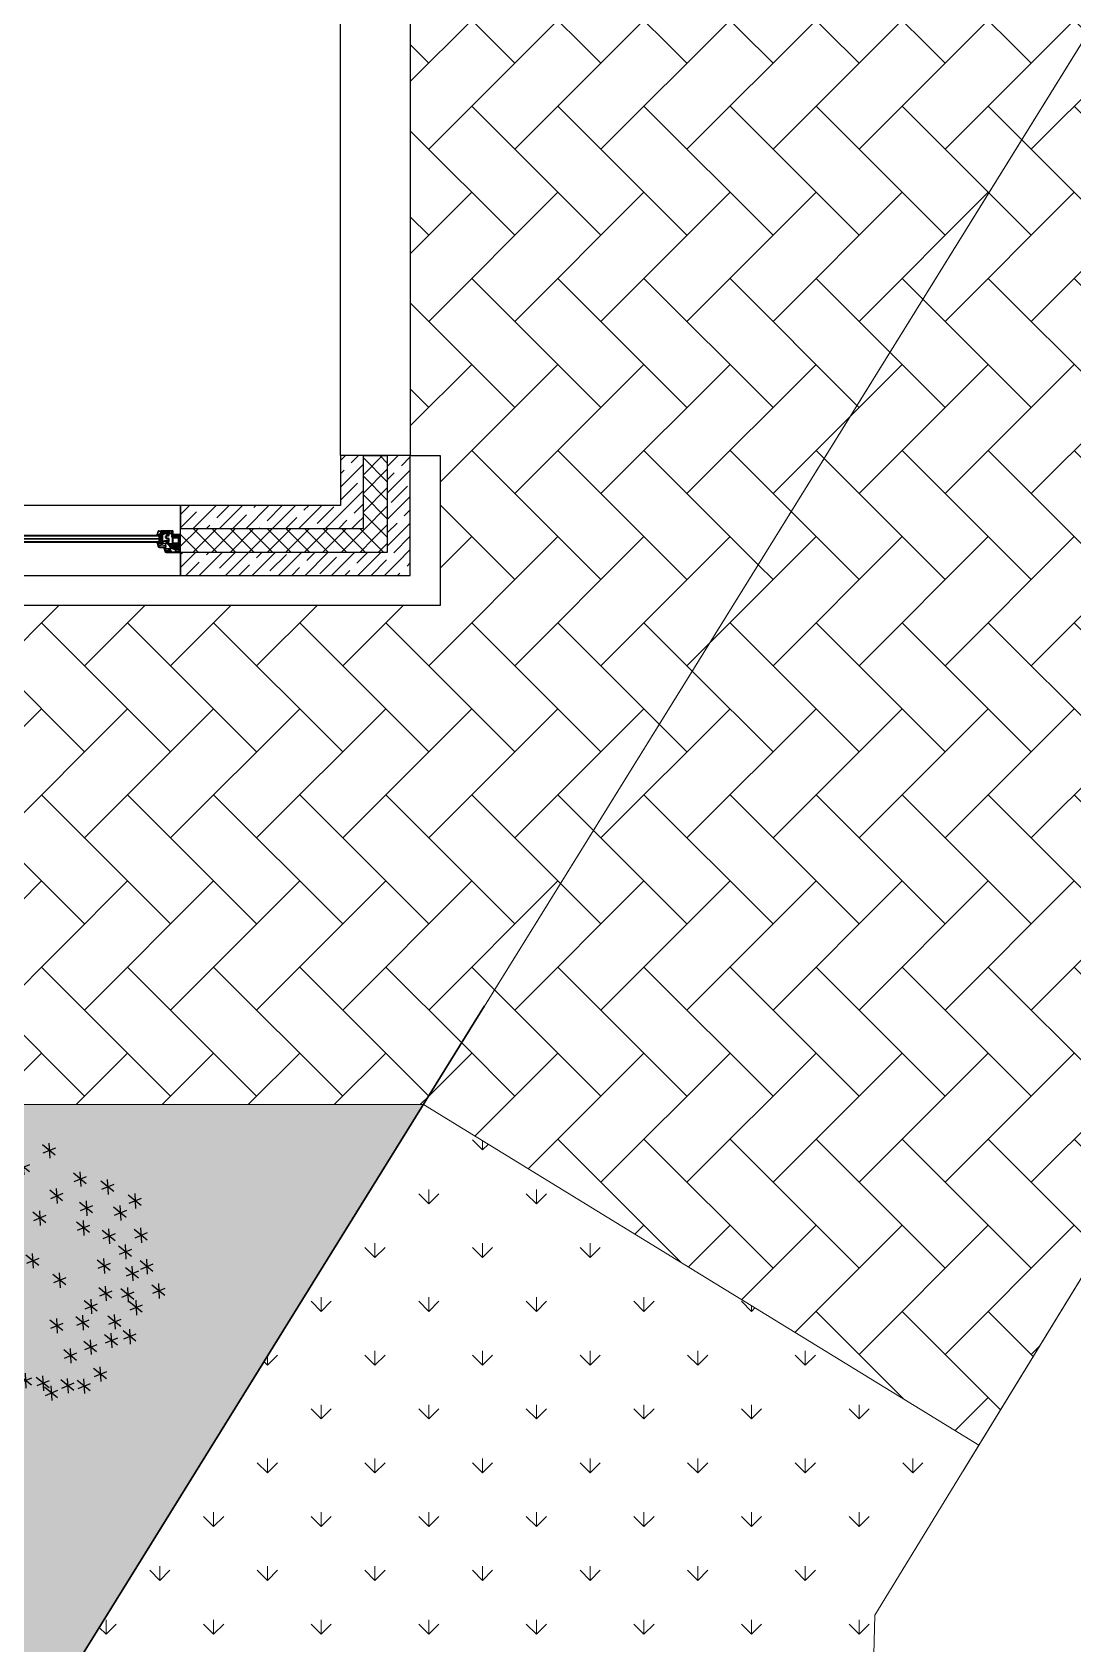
# Model space of a CAD drawing. Header units: millimetres. Extents: x 53645 to 137188, y 78097 to 135533.
# Drawn here: x 81108 to 86320, y 82153 to 90223 of the extents above; entities that cross this region are included whole.
import ezdxf

# ---------------------------------------------------------------- set-up
doc = ezdxf.new("R2010")
doc.units = ezdxf.units.MM
doc.linetypes.add('CONTI', pattern=[0])
doc.layers.add('axis_dim', color=40, linetype='CONTI')
doc.layers.add('tree', color=67, linetype='Continuous')
for name, color, linetype, lineweight in [('GP-graas', 94, 'Continuous', 9), ('GP-POKRITIE1', 7, 'Continuous', 9), ('stair1', 7, 'Continuous', 15)]:
    doc.layers.add(name, color=color, linetype=linetype, lineweight=lineweight)
doc.layers.add('line 1 GP', color=90, linetype='Continuous', lineweight=0, plot=False)
doc.linetypes.add('ограждение1', pattern='A,6.35,-2.54,[133,ltypeshp.shx,S=2.54,R=0,X=-2.54,Y=0],-2.54,25.4', length=36.83)
pattern_1 = [(135, (91714.96, -74594.3), (-431.0523, 7e-14), [914.4, -304.8]), (225, (91499.43, -74378.8), (-431.0523, 7e-14), [914.4, -304.8])]
pattern_2 = [(90, (91714.96, -74594.3), (-269.4077, 269.4077), [71.4375, -467.3779]), (45, (91714.96, -74594.3), (-269.4077, 269.4077), [71.4375, -309.5625]), (135, (91714.96, -74594.3), (-269.4077, -269.4077), [71.4375, -309.5625])]

# ---------------------------------------------------------------- blocks, each defined once
blk = doc.blocks.new('_F85QCL')
at = {"color": 0}
for p, q in [((70.8, 224.4), (55, 200.3)), ((60.6, 226.2), (67.1, 201.2)), ((-65.8, 196.2), (-42.7, 194.3)), ((-47.3, 206.4), (-63, 182.3)), ((-57.5, 208.2), (-51, 183.2)), ((4.3, 197.8), (-11.4, 173.7)), ((-5.9, 199.6), (0.6, 174.6)), ((-5.6, 208.2), (17.6, 206.4)), ((12.9, 218.4), (-2.8, 194.3)), ((2.7, 220.3), (9.2, 195.3)), ((25.4, 204.8), (48.5, 202.9)), ((43.9, 215), (28.2, 190.9)), ((33.7, 216.8), (40.2, 191.8)), ((52.3, 214.2), (75.4, 212.3)), ((85.6, 203.1), (108.8, 201.2)), ((104.1, 213.3), (88.4, 189.2)), ((94, 215.1), (100.4, 190.1)), ((-124.7, 170.3), (-140.5, 146.2)), ((-134.9, 172.1), (-128.4, 147.1)), ((-103.7, 179), (-80.5, 177.1)), ((-85.2, 189.2), (-100.9, 165.1)), ((-95.3, 191), (-88.9, 166)), ((-41.7, 173.8), (-18.6, 172)), ((-23.2, 184), (-39, 159.9)), ((-33.4, 185.9), (-26.9, 160.9)), ((-14.2, 187.6), (9, 185.7)), ((54.4, 168.7), (60.9, 143.7)), ((162.8, 168.7), (169.3, 143.7)), ((-143.3, 160.1), (-120.1, 158.2)), ((-84.8, 149.8), (-61.6, 147.9)), ((-66.2, 159.9), (-82, 135.9)), ((-76.4, 161.8), (-69.9, 136.8)), ((46, 156.6), (69.2, 154.8)), ((64.6, 166.8), (48.8, 142.7)), ((83.9, 153.2), (107.1, 151.3)), ((102.4, 163.4), (86.7, 139.3)), ((92.2, 165.2), (98.7, 140.2)), ((121.8, 153.2), (144.9, 151.3)), ((140.3, 163.4), (124.5, 139.3)), ((130.1, 165.2), (136.6, 140.2)), ((154.4, 156.6), (177.6, 154.8)), ((173, 166.8), (157.2, 142.7)), ((-127.8, 120.5), (-104.6, 118.7)), ((-109.2, 130.7), (-125, 106.6)), ((-119.4, 132.6), (-113, 107.6)), ((-30.1, 118.7), (-45.8, 94.6)), ((-40.3, 120.5), (-33.8, 95.5)), ((102.4, 118.7), (86.7, 94.6)), ((92.2, 120.5), (98.7, 95.5)), ((137.2, 124), (160.4, 122.1)), ((155.8, 134.1), (140, 110.1)), ((145.6, 136), (152.1, 111)), ((198.8, 122.1), (183, 98)), ((188.6, 124), (195.1, 99)), ((-169.1, 99.9), (-145.9, 98)), ((-150.5, 110.1), (-166.3, 86)), ((-160.7, 111.9), (-154.3, 86.9)), ((-48.6, 108.5), (-25.5, 106.6)), ((-9.4, 87.7), (-25.2, 63.6)), ((-19.6, 89.6), (-13.1, 64.6)), ((39.1, 99.9), (62.3, 98)), ((57.7, 110.1), (41.9, 86)), ((47.5, 111.9), (54, 86.9)), ((83.9, 108.5), (107.1, 106.6)), ((106.3, 86.1), (129.4, 84.3)), ((124.8, 96.3), (109, 72.2)), ((114.6, 98.2), (121.1, 73.2)), ((145.6, 84.4), (152.1, 59.4)), ((173.4, 86.1), (196.5, 84.3)), ((191.9, 96.3), (176.2, 72.2)), ((180.3, 111.9), (203.4, 110.1)), ((181.7, 98.2), (188.2, 73.2)), ((226.7, 96.4), (249.9, 94.6)), ((245.3, 106.6), (229.5, 82.6)), ((235.1, 108.5), (241.6, 83.5)), ((-189.7, 68.9), (-166.6, 67.1)), ((-171.2, 79.1), (-187, 55)), ((-181.4, 81), (-174.9, 56)), ((-28, 77.5), (-4.8, 75.7)), ((137.2, 72.4), (160.4, 70.5)), ((155.8, 82.6), (140, 58.5)), ((210.8, 63.6), (195.1, 39.6)), ((200.6, 65.5), (207.1, 40.5)), ((238.4, 60.2), (222.6, 36.1)), ((228.2, 62), (234.7, 37)), ((-202.2, 36.1), (-217.9, 12)), ((-212.4, 38), (-205.9, 13)), ((-169.1, 38), (-145.9, 36.1)), ((-150.5, 48.2), (-166.3, 24.1)), ((-160.7, 50), (-154.3, 25)), ((86.9, 36.1), (71.2, 12)), ((76.7, 38), (83.2, 13)), ((167.8, 36.1), (152.1, 12)), ((157.6, 38), (164.1, 13)), ((192.3, 53.4), (215.5, 51.6)), ((219.8, 50), (243, 48.2)), ((-220.7, 25.9), (-197.5, 24.1)), ((-115.7, 15.6), (-92.6, 13.8)), ((-97.2, 25.8), (-113, 1.7)), ((-107.4, 27.7), (-100.9, 2.6)), ((68.4, 25.9), (91.6, 24.1)), ((149.3, 25.9), (172.5, 24.1)), ((192.3, 13.9), (215.5, 12)), ((210.8, 24.1), (195.1, 0)), ((200.6, 25.9), (207.1, 0.9)), ((245.3, 5.2), (229.5, -18.9)), ((235.1, 7), (241.6, -18)), ((-198.3, -15.3), (-175.2, -17.2)), ((-179.8, -5.2), (-195.6, -29.2)), ((-190, -3.3), (-183.5, -28.3)), ((-14.6, -27.5), (-30.4, -51.6)), ((-24.8, -25.7), (-18.3, -50.7)), ((34, -20.5), (57.2, -22.4)), ((52.5, -10.3), (36.8, -34.4)), ((42.3, -8.5), (48.8, -33.5)), ((173.4, -20.5), (196.5, -22.4)), ((191.9, -10.3), (176.2, -34.4)), ((181.7, -8.5), (188.2, -33.5)), ((226.7, -5), (249.9, -6.9)), ((-212.1, -51.5), (-188.9, -53.3)), ((-193.6, -41.3), (-209.3, -65.3)), ((-203.8, -39.4), (-197.3, -64.4)), ((-140.2, -53.3), (-156, -77.4)), ((-150.4, -51.5), (-143.9, -76.5)), ((-33.1, -37.7), (-10, -39.6)), ((135.5, -48), (158.7, -49.9)), ((154.1, -37.8), (138.3, -61.9)), ((143.9, -36), (150.3, -61)), ((204.4, -53.2), (227.5, -55)), ((222.9, -43), (207.1, -67.1)), ((212.7, -41.1), (219.2, -66.1)), ((253.9, -55), (238.1, -79.1)), ((243.7, -53.2), (250.2, -78.2)), ((-183.2, -82.5), (-199, -106.6)), ((-193.4, -80.7), (-187, -105.7)), ((-158.8, -63.5), (-135.6, -65.3)), ((-104, -82.4), (-97.5, -107.4)), ((86.9, -77.4), (71.2, -101.5)), ((76.7, -75.5), (83.2, -100.5)), ((151, -79), (174.2, -80.8)), ((169.5, -68.8), (153.8, -92.9)), ((159.3, -66.9), (165.8, -91.9)), ((235.3, -65.2), (258.5, -67.1)), ((-201.8, -92.7), (-178.6, -94.6)), ((-136.8, -108.3), (-152.5, -132.4)), ((-147, -106.5), (-140.5, -131.5)), ((-112.3, -94.5), (-89.1, -96.3)), ((-93.8, -84.3), (-109.5, -108.3)), ((-28, -109.9), (-4.8, -111.8)), ((-9.4, -99.7), (-25.2, -123.8)), ((-19.6, -97.9), (-13.1, -122.9)), ((68.4, -87.6), (91.6, -89.4)), ((126.5, -104.9), (110.8, -129)), ((116.3, -103), (122.8, -128.1)), ((197.5, -103), (220.6, -104.9)), ((216, -92.9), (200.3, -116.9)), ((205.8, -91), (212.3, -116)), ((-155.3, -118.5), (-132.1, -120.4)), ((-57.6, -134.1), (-73.4, -158.2)), ((-67.8, -132.3), (-61.3, -157.3)), ((108, -115.1), (131.1, -116.9)), ((156.2, -130.6), (179.3, -132.4)), ((174.7, -120.4), (158.9, -144.5)), ((164.5, -118.5), (171, -143.5)), ((-138.1, -158.1), (-114.9, -159.9)), ((-119.6, -147.9), (-135.3, -172)), ((-129.8, -146), (-123.3, -171)), ((-76.2, -144.3), (-53, -146.2)), ((32.3, -158.1), (55.4, -159.9)), ((50.8, -147.9), (35, -172)), ((40.6, -146), (47.1, -171)), ((-107.1, -185.6), (-84, -187.4)), ((-88.6, -175.4), (-104.3, -199.5)), ((-98.8, -173.6), (-92.3, -198.6)), ((-81.3, -192.5), (-58.1, -194.3)), ((-62.8, -182.3), (-78.5, -206.4)), ((-73, -180.4), (-66.5, -205.4)), ((-33.1, -180.4), (-10, -182.3)), ((-14.6, -170.3), (-30.4, -194.3)), ((-24.8, -168.4), (-18.3, -193.4)), ((68.4, -180.4), (91.6, -182.3)), ((86.9, -170.3), (71.2, -194.3)), ((76.7, -168.4), (83.2, -193.4)), ((120, -194.2), (143.2, -196)), ((138.6, -184), (122.8, -208.1)), ((128.4, -182.2), (134.9, -207.2)), ((-50.3, -218.3), (-27.2, -220.1)), ((-31.8, -208.1), (-47.6, -232.2)), ((-42, -206.2), (-35.5, -231.2)), ((31.9, -215), (16.1, -239)), ((21.7, -213.1), (28.2, -238.1)), ((59.8, -221.7), (83, -223.6)), ((78.3, -211.5), (62.6, -235.6)), ((68.1, -209.7), (74.6, -234.7)), ((13.3, -225.2), (36.5, -227))]:
    blk.add_line(p, q, dxfattribs=at)
blk = doc.blocks.new('3432')
h = blk.add_hatch()
h.set_pattern_fill('HONEY', color=0, angle=90, style=0)
h.set_pattern_definition([(90, (2821.8138, 2862.3513), (-2.74963, 4.7625), [3.175, -6.35]), (210, (2821.8138, 2862.3513), (-2.74963, -4.7625), [3.175, -6.35]), (150, (2821.8138, 2862.3513), (-5.49926, 6e-07), [-6.35, 3.175])])
h.paths.add_polyline_path([(2693.4, 2952.6, 0.57735), (2693, 2951.8), (2700.7, 2938.5, -0.079163), (2701.1, 2937.5, 0.259107), (2701.4, 2937.1), (2725.1, 2928.5, 0.087489), (2725.2, 2928.5), (2740, 2928.5, 0.414214), (2740.5, 2929), (2740.5, 2952.1, 0.414214), (2740, 2952.6)])
at = {"color": 0}
for p, q in [((2630.2, 2999.5), (2631.7, 3004.9)), ((2631, 2999.2), (2634, 3004.5)), ((2631.7, 3004.9), (2637.3, 3021.3)), ((2631.7, 3004.8), (2631.7, 3004.8)), ((2632, 3004.5), (2643.1, 3004.5)), ((2634.4, 3007.1), (2639.1, 3020.7)), ((2634.9, 3006.4), (2643.1, 3006.4)), ((2641.7, 2997.3), (2640.7, 2997.3)), ((2641.7, 2996.3), (2640.7, 2996.3)), ((2641.7, 2996.3), (2640.7, 2996.3)), ((2641.7, 2995.3), (2640.7, 2995.3)), ((2641.7, 2994.3), (2640.7, 2994.3)), ((2641.7, 2993.3), (2640.7, 2993.3)), ((2641.7, 2992.3), (2640.7, 2992.3)), ((2641.7, 2991.3), (2640.7, 2991.3)), ((2641.7, 2990.3), (2640.7, 2990.3)), ((2641.7, 2989.3), (2640.7, 2989.3)), ((2641.7, 2988.3), (2640.7, 2988.3)), ((2641.7, 2987.3), (2640.7, 2987.3)), ((2641.7, 2986.3), (2640.7, 2986.3)), ((2640.8, 3004.3), (2640.8, 3004.5)), ((2641, 3024), (2651.9, 3024)), ((2641, 3022.1), (2650.3, 3022.1)), ((2641.7, 2996.3), (2641.7, 2997.3)), ((2641.7, 2986.3), (2641.7, 2985.3)), ((2642.2, 3002.5), (2642.6, 3004.5)), ((2642.2, 2997.3), (2642.2, 2996.3)), ((2642.2, 2986.3), (2642.2, 2985.3)), ((2643.2, 2997.3), (2643.2, 2996.3)), ((2643.2, 2986.3), (2643.2, 2985.3)), ((2643.3, 3006.4), (2647.5, 3008.5)), ((2644.2, 3004.7), (2648.3, 3006.8)), ((2644.2, 2997.3), (2644.2, 2996.3)), ((2644.2, 2986.3), (2644.2, 2985.3)), ((2645.2, 2997.3), (2645.2, 2996.3)), ((2645.2, 2986.3), (2645.2, 2985.3)), ((2646.2, 2997.3), (2646.2, 2996.3)), ((2646.2, 2986.3), (2646.2, 2985.3)), ((2647.2, 2997.3), (2648.2, 2997.3)), ((2647.2, 2996.3), (2647.2, 2997.3)), ((2647.2, 2996.3), (2648.2, 2996.3)), ((2647.2, 2996.3), (2648.2, 2996.3)), ((2647.2, 2995.3), (2648.2, 2995.3)), ((2647.2, 2994.3), (2648.2, 2994.3)), ((2647.2, 2993.3), (2648.2, 2993.3)), ((2647.2, 2992.3), (2648.2, 2992.3)), ((2647.2, 2991.3), (2648.2, 2991.3)), ((2647.2, 2990.3), (2648.2, 2990.3)), ((2647.2, 2989.3), (2648.2, 2989.3)), ((2647.2, 2988.3), (2648.2, 2988.3)), ((2647.2, 2987.3), (2648.2, 2987.3)), ((2647.2, 2986.3), (2647.2, 2985.3)), ((2647.2, 2986.3), (2648.2, 2986.3)), ((2647.8, 3008.9), (2647.8, 3012.3)), ((2649.7, 3008.9), (2649.7, 3012)), ((2649.7, 2963.2), (2652.7, 3011.2)), ((2649.7, 3011.2), (2652.7, 2963.2)), ((2649.9, 3014.4), (2650.3, 3014.4)), ((2650.2, 3012.5), (2650.6, 3012.5)), ((2650.8, 3014.9), (2650.8, 3021.6)), ((2651.9, 3024), (2652.7, 3023.2)), ((2652.7, 3020), (2652.7, 3023.2)), ((2652.7, 3014.6), (2652.7, 3016.9)), ((2652.7, 3003.6), (2654.4, 3004.1)), ((2652.7, 2960.6), (2652.7, 3003.6)), ((2652.7, 3001.7), (2654.4, 3001.7)), ((2652.7, 2991.2), (2652.7, 2967)), ((2654.3, 3017.6), (2653.1, 3017.4)), ((2654.9, 3019.7), (2653.3, 3019.5)), ((2653.9, 3001.7), (2653.9, 2997)), ((2653.9, 2998), (2655.7, 2998)), ((2653.9, 2997), (2655.7, 2997)), ((2653.9, 2995), (2655.7, 2995)), ((2653.9, 2995), (2653.9, 2969)), ((2653.9, 2987), (2655.7, 2987)), ((2654.4, 3004.1), (2654.4, 3001.7)), ((2656.4, 3016.5), (2654.7, 3017.6)), ((2658.4, 3017.7), (2654.9, 3019.7)), ((2655.7, 2998), (2655.7, 2967)), ((2656.7, 3015.6), (2656.7, 3016.1)), ((2658.7, 3015.6), (2658.7, 3017.3)), ((2660.2, 3004.4), (2658.7, 3005.9)), ((2660.2, 3002.2), (2658.7, 3003.7)), ((2660.2, 2999.9), (2658.7, 3001.4)), ((2660.2, 2997.7), (2658.7, 2999.2)), ((2660.2, 2995.4), (2658.7, 2996.9)), ((2660.2, 2993.1), (2658.7, 2994.6)), ((2660.2, 2990.9), (2658.7, 2992.4)), ((2660.2, 2988.6), (2658.7, 2990.1)), ((2660.2, 2986.3), (2658.7, 2987.8)), ((2660.2, 3006.7), (2659, 3007.9)), ((2661.8, 3007.3), (2660.3, 3008.8)), ((2664.1, 3007.3), (2662.6, 3008.8)), ((2666.3, 3007.3), (2664.8, 3008.8)), ((2667.2, 3008.8), (2667.1, 3008.8)), ((2711.3, 2985.3), (2709.8, 2986.8)), ((2711.3, 2987.4), (2709.9, 2988.8)), ((2712.5, 2988.3), (2711, 2989.8)), ((2714.7, 2988.3), (2713.2, 2989.8)), ((2716.8, 2988.3), (2715.3, 2989.8)), ((2718.9, 2988.3), (2717.4, 2989.8)), ((2721, 2988.3), (2719.5, 2989.8)), ((2723.1, 2988.3), (2721.6, 2989.8)), ((2725.3, 2988.3), (2723.8, 2989.8)), ((2727.4, 2988.3), (2725.9, 2989.8)), ((2729.5, 2988.3), (2728, 2989.8)), ((2731.6, 2988.3), (2730.1, 2989.8)), ((2733.7, 2988.3), (2732.2, 2989.8)), ((2735.9, 2988.3), (2734.4, 2989.8)), ((2738, 2988.3), (2736.5, 2989.8)), ((2739.8, 2986.5), (2738.3, 2988)), ((2739.8, 2984.4), (2738.3, 2985.9)), ((2739.7, 2988.7), (2738.7, 2989.7)), ((2641.7, 2981.3), (2640.7, 2981.3)), ((2641.7, 2980.3), (2640.7, 2980.3)), ((2641.7, 2980.3), (2640.7, 2980.3)), ((2641.7, 2979.3), (2640.7, 2979.3)), ((2641.7, 2978.3), (2640.7, 2978.3)), ((2641.7, 2977.3), (2640.7, 2977.3)), ((2641.7, 2976.3), (2640.7, 2976.3)), ((2641.7, 2975.3), (2640.7, 2975.3)), ((2641.7, 2974.3), (2640.7, 2974.3)), ((2641.7, 2973.3), (2640.7, 2973.3)), ((2641.7, 2972.3), (2640.7, 2972.3)), ((2641.7, 2971.3), (2640.7, 2971.3)), ((2641.7, 2970.3), (2640.7, 2970.3)), ((2641.7, 2980.3), (2641.7, 2981.3)), ((2641.7, 2970.3), (2641.7, 2969.3)), ((2642.2, 2981.3), (2642.2, 2980.3)), ((2642.2, 2970.3), (2642.2, 2969.3)), ((2643.2, 2981.3), (2643.2, 2980.3)), ((2643.2, 2970.3), (2643.2, 2969.3)), ((2644.2, 2981.3), (2644.2, 2980.3)), ((2644.2, 2970.3), (2644.2, 2969.3)), ((2645.2, 2981.3), (2645.2, 2980.3)), ((2645.2, 2970.3), (2645.2, 2969.3)), ((2646.2, 2981.3), (2646.2, 2980.3)), ((2646.2, 2970.3), (2646.2, 2969.3)), ((2647.2, 2981.3), (2648.2, 2981.3)), ((2647.2, 2980.3), (2647.2, 2981.3)), ((2647.2, 2980.3), (2648.2, 2980.3)), ((2647.2, 2980.3), (2648.2, 2980.3)), ((2647.2, 2979.3), (2648.2, 2979.3)), ((2647.2, 2978.3), (2648.2, 2978.3)), ((2647.2, 2977.3), (2648.2, 2977.3)), ((2647.2, 2976.3), (2648.2, 2976.3)), ((2647.2, 2975.3), (2648.2, 2975.3)), ((2647.2, 2974.3), (2648.2, 2974.3)), ((2647.2, 2973.3), (2648.2, 2973.3)), ((2647.2, 2972.3), (2648.2, 2972.3)), ((2647.2, 2971.3), (2648.2, 2971.3)), ((2647.2, 2970.3), (2647.2, 2969.3)), ((2647.2, 2970.3), (2648.2, 2970.3)), ((2650.1, 2959.8), (2650.1, 2962.9)), ((2650.1, 2962.9), (2652.7, 2962.9)), ((2652.7, 2959.1), (2650.1, 2959.8)), ((2652.7, 2965), (2653.9, 2965)), ((2653.9, 2960.4), (2652.7, 2960.6)), ((2652.7, 2958.8), (2652.7, 2959.1)), ((2653.9, 2958.5), (2652.7, 2958.8)), ((2653.9, 2985), (2655.7, 2985)), ((2653.9, 2984), (2655.7, 2984)), ((2653.9, 2970), (2655.7, 2970)), ((2653.9, 2969), (2653.9, 2969.6)), ((2653.9, 2969), (2655.7, 2969)), ((2653.9, 2960.4), (2653.9, 2967)), ((2653.9, 2967), (2655.7, 2967)), ((2655.7, 2967), (2653.9, 2960.4)), ((2653.9, 2960.6), (2653.9, 2967)), ((2653.9, 2960.4), (2653.9, 2958.5)), ((2660.2, 2984.1), (2658.7, 2985.6)), ((2660.2, 2981.8), (2658.7, 2983.3)), ((2660.2, 2979.6), (2658.7, 2981.1)), ((2660.2, 2977.3), (2658.7, 2978.8)), ((2661.5, 2973.7), (2658.7, 2976.5)), ((2662.9, 2970), (2660.4, 2972.5)), ((2665.2, 2970), (2663.7, 2971.5)), ((2667.4, 2970), (2665.9, 2971.5)), ((2669.7, 2970), (2668.2, 2971.5)), ((2670.1, 2971.9), (2668.5, 2973.4)), ((2671.9, 2970), (2670.4, 2971.5)), ((2672.4, 2971.9), (2670.8, 2973.4)), ((2674.2, 2970), (2672.7, 2971.5)), ((2674.6, 2971.9), (2673, 2973.4)), ((2676.5, 2970), (2675, 2971.5)), ((2676.9, 2971.9), (2675.3, 2973.4)), ((2678.7, 2970), (2677.2, 2971.5)), ((2679.2, 2971.9), (2677.6, 2973.4)), ((2681, 2970), (2679.5, 2971.5)), ((2681.4, 2971.9), (2679.8, 2973.4)), ((2683.3, 2970), (2681.8, 2971.5)), ((2683.7, 2971.9), (2682.1, 2973.4)), ((2685.5, 2970), (2684, 2971.5)), ((2685.9, 2971.9), (2684.4, 2973.4)), ((2687.6, 2970.2), (2686.3, 2971.5)), ((2688.3, 2971.8), (2686.6, 2973.4)), ((2711.3, 2983.2), (2709.8, 2984.7)), ((2711.3, 2981.1), (2709.8, 2982.6)), ((2711.3, 2978.9), (2709.8, 2980.4)), ((2711.3, 2976.8), (2709.8, 2978.3)), ((2711.3, 2974.7), (2709.8, 2976.2)), ((2711.3, 2972.6), (2709.8, 2974.1)), ((2711.3, 2970.5), (2709.8, 2972)), ((2711.3, 2968.3), (2709.8, 2969.8)), ((2711.3, 2966.2), (2709.8, 2967.7)), ((2711.3, 2964.1), (2709.8, 2965.6)), ((2711.3, 2962), (2709.8, 2963.5)), ((2711.3, 2959.8), (2709.8, 2961.3)), ((2713.5, 2959.8), (2712, 2961.3)), ((2715.6, 2959.8), (2714.1, 2961.3)), ((2717.7, 2959.8), (2716.2, 2961.3)), ((2719.8, 2959.8), (2718.3, 2961.3)), ((2721.9, 2959.8), (2720.4, 2961.3)), ((2724.1, 2959.8), (2722.6, 2961.3)), ((2726.2, 2959.8), (2725, 2960.9)), ((2728.3, 2959.8), (2726.8, 2961.3)), ((2730.4, 2959.8), (2728.9, 2961.3)), ((2732.5, 2959.8), (2731, 2961.3)), ((2734.7, 2959.8), (2733.2, 2961.3)), ((2736.8, 2959.8), (2735.3, 2961.3)), ((2738.8, 2959.9), (2737.4, 2961.3)), ((2739.8, 2982.3), (2738.3, 2983.8)), ((2739.8, 2980.1), (2738.3, 2981.6)), ((2739.8, 2978), (2738.3, 2979.5)), ((2739.8, 2975.9), (2738.3, 2977.4)), ((2739.8, 2973.8), (2738.3, 2975.3)), ((2739.8, 2971.7), (2738.3, 2973.2)), ((2739.8, 2969.5), (2738.3, 2971)), ((2739.8, 2967.4), (2738.3, 2968.9)), ((2739.8, 2965.3), (2738.3, 2966.8)), ((2739.8, 2963.2), (2738.3, 2964.7)), ((2739.8, 2961.1), (2738.3, 2962.5))]:
    blk.add_line(p, q, dxfattribs=at)
for points in [[(3549.9, 8900), (3899.9, 8900), (3899.9, 3400), (3549.9, 3400)], [(2749.7, 3150), (949.7, 3150), (949.7, 2800), (2749.7, 2800)], [(2649.7, 2997.3), (1906.7, 2997.3), (1906.7, 3001.3), (2649.7, 3001.3)], [(2648.2, 2997.3), (2640.7, 2997.3), (2640.7, 2985.3), (2648.2, 2985.3)], [(2647.2, 2996.3), (2641.7, 2996.3), (2641.7, 2986.3), (2647.2, 2986.3)], [(2649.7, 2965.2), (2649.7, 2963.2), (2652.7, 2963.2), (2652.7, 3011.2), (2649.7, 3011.2)], [(2649.7, 2981.3), (1906.7, 2981.3), (1906.7, 2985.3), (2649.7, 2985.3)], [(2649.7, 2965.3), (1906.7, 2965.3), (1906.7, 2969.3), (2649.7, 2969.3)], [(2648.2, 2981.3), (2640.7, 2981.3), (2640.7, 2969.3), (2648.2, 2969.3)], [(2647.2, 2980.3), (2641.7, 2980.3), (2641.7, 2970.3), (2647.2, 2970.3)]]:
    blk.add_lwpolyline(points, close=True, dxfattribs=at)
for points in [[(3899.7, 3400), (4049.7, 3400), (4049.7, 2800), (4049.7, 2650), (0, 2650)], [(3549.9, 3375.1), (3574.8, 3400)], [(3664.9, 3400), (3549.9, 3400)], [(3549.9, 3400), (3549.9, 3150)], [(3604.6, 3363.4), (3641.1, 3400)], [(3664.9, 3397.3), (3667.6, 3400)], [(3664.9, 3304.5), (3760.4, 3400)], [(3664.9, 3035), (3664.9, 3400)], [(3664.9, 3400), (3784.9, 3400)], [(3664.9, 3035), (3664.9, 3400)], [(3784.9, 3269.2), (3664.9, 3389.2)], [(3784.9, 3362), (3747, 3400)], [(3784.9, 3345), (3840, 3400)], [(3784.9, 3400), (3784.9, 2915)], [(3899.9, 3400), (3784.9, 3400)], [(3784.9, 3400), (3784.9, 2915)], [(3855.8, 3349.5), (3899.9, 3393.7)], [(3899.9, 2800), (3899.9, 3400)], [(3549.9, 3242.6), (3664.9, 3357.6)], [(3549.9, 3308.8), (3568.8, 3327.7)], [(3664.9, 3211.7), (3784.9, 3331.7)], [(3784.9, 3212.4), (3899.9, 3327.4)], [(3784.9, 3278.7), (3820, 3313.7)], [(3552.2, 3178.5), (3635, 3261.4)], [(3784.9, 3176.4), (3664.9, 3296.4)], [(3664.9, 3118.9), (3784.9, 3238.9)], [(3803.4, 3164.6), (3886.3, 3247.4)], [(2749.7, 3105.2), (2794.5, 3150)], [(3549.9, 3150), (2749.7, 3150)], [(2749.7, 3150), (2749.7, 3035)], [(2812.1, 3035), (2927.1, 3150)], [(2931, 3087.7), (2993.4, 3150)], [(2944.6, 3035), (3059.6, 3150)], [(3077.2, 3035), (3192.2, 3150)], [(3116, 3140), (3125.9, 3150)], [(3182.3, 3073.8), (3258.5, 3150)], [(3209.8, 3035), (3324.8, 3150)], [(3342.4, 3035), (3457.4, 3150)], [(3367.2, 3126.1), (3391.1, 3150)], [(3570, 3130), (3664.9, 3225)], [(3618.5, 3112.2), (3664.9, 3158.7)], [(3784.9, 3083.6), (3664.9, 3203.6)], [(3784.9, 3079.8), (3899.9, 3194.8)], [(2749.7, 3038.9), (2828.9, 3118.2)], [(3010.9, 3035), (3080.2, 3104.2)], [(3276.1, 3035), (3331.4, 3090.3)], [(3433.5, 3059.8), (3516.4, 3142.7)], [(3475, 3035), (3570, 3130)], [(3541.3, 3035), (3582.7, 3076.4)], [(3636.3, 3063.7), (3664.9, 3092.4)], [(3784.9, 2990.8), (3664.9, 3110.8)], [(3669.4, 3030.5), (3784.9, 3146.1)], [(3869.7, 3098.3), (3899.9, 3128.5)], [(2749.7, 2946.1), (2838.6, 3035)], [(2749.7, 2915), (2749.7, 3035)], [(2749.7, 3035), (3664.9, 3035)], [(2749.7, 3035), (3664.9, 3035)], [(2839.9, 2915), (2749.7, 3005.2)], [(2811.4, 2915), (2931.4, 3035)], [(2932.7, 2915), (2812.7, 3035)], [(2878.4, 3035), (2895.2, 3051.9)], [(2904.2, 2915), (3024.2, 3035)], [(3025.5, 2915), (2905.5, 3035)], [(2997, 2915), (3117, 3035)], [(3118.3, 2915), (2998.3, 3035)], [(3089.8, 2915), (3209.8, 3035)], [(3211.1, 2915), (3091.1, 3035)], [(3143.5, 3035), (3146.5, 3038)], [(3182.6, 2915), (3302.6, 3035)], [(3303.9, 2915), (3183.9, 3035)], [(3275.4, 2915), (3395.4, 3035)], [(3396.7, 2915), (3276.7, 3035)], [(3368.2, 2915), (3488.2, 3035)], [(3489.5, 2915), (3369.5, 3035)], [(3461, 2915), (3581, 3035)], [(3582.3, 2915), (3462.3, 3035)], [(3553.8, 2915), (3669.4, 3030.5)], [(3675.1, 2915), (3555.1, 3035)], [(3607.6, 3035), (3636.3, 3063.7)], [(3768, 2915), (3648, 3035)], [(3715.8, 2984.1), (3784.9, 3053.3)], [(3784.9, 3013.5), (3833.9, 3062.5)], [(3784.9, 2947.2), (3899.9, 3062.2)], [(3817.3, 2913.3), (3899.9, 2995.9)], [(2749.7, 2840), (2824.6, 2915)], [(2749.7, 2906.3), (2758.4, 2915)], [(3784.9, 2915), (2749.7, 2915)], [(2749.7, 2915), (2749.7, 2800)], [(3784.9, 2915), (2749.7, 2915)], [(2842.2, 2800), (2957.2, 2915)], [(2878.7, 2902.7), (2890.9, 2915)], [(2945, 2836.4), (3023.5, 2915)], [(2974.8, 2800), (3089.8, 2915)], [(3107.4, 2800), (3222.4, 2915)], [(3129.9, 2888.8), (3156.1, 2915)], [(3196.2, 2822.5), (3279.1, 2905.4)], [(3240, 2800), (3355, 2915)], [(3372.6, 2800), (3487.6, 2915)], [(3381.2, 2874.9), (3421.3, 2915)], [(3505.1, 2800), (3620.1, 2915)], [(3632.4, 2861), (3686.4, 2915)], [(3637.7, 2800), (3752.7, 2915)], [(3646.7, 2915), (3715.8, 2984.1)], [(3739.5, 2915), (3762.2, 2937.7)], [(3762.2, 2937.7), (3784.9, 2960.5)], [(3835.1, 2864.8), (3899.9, 2929.6)], [(2775.9, 2800), (2842.9, 2866.9)], [(3041.1, 2800), (3094.1, 2853)], [(3306.3, 2800), (3345.4, 2839.1)], [(3447.4, 2808.6), (3530.3, 2891.5)], [(3571.4, 2800), (3596.6, 2825.2)], [(3704, 2800), (3781.6, 2877.5)], [(3770.3, 2800), (3835.1, 2864.8)], [(3883.6, 2847), (3899.9, 2863.3)], [(2749.7, 2800), (3899.9, 2800)], [(2908.5, 2800), (2909.2, 2800.6)], [(3836.6, 2800), (3847.8, 2811.2)]]:
    blk.add_lwpolyline(points, dxfattribs=at)
for points in [[(2653.4, 3024), (2652.7, 3023.2), (2652.7, 3022.7), (2652.9, 3020, 0.446275), (2653.4, 3019.5), (2654.6, 3019.7, 0.36397), (2655, 3020.2), (2655, 3021.2, -0.414214), (2655.5, 3021.7), (2658.2, 3021.7, -0.414214), (2659.7, 3020.2), (2659.7, 3015.4), (2658.7, 3014.4), (2653.5, 3015.5, 0.454146), (2652.9, 3015), (2652.7, 3012.4, 0.016582), (2652.7, 3012.2), (2652.7, 3004.3, 0.493145), (2653.1, 3004), (2655, 3004.5, -0.493145), (2655.7, 3004.1), (2655.7, 2981.7, 0.201513), (2655.8, 2981.4, -0.420084), (2655.8, 2980.6, 0.201513), (2655.7, 2980.3), (2655.7, 2965), (2657.5, 2960.8, -0.628383), (2655.2, 2958.1), (2648, 2960), (2643.2, 2960, -0.414214), (2642.7, 2960.5, 0.414214), (2641.7, 2961.5), (2640, 2961.5), (2639.9, 2961.2, 0.57735), (2640.4, 2960.3), (2640.8, 2960.3, -0.38517), (2641.3, 2959.8, -1.105542), (2634.3, 2959.8, -0.38517), (2634.8, 2960.3), (2635.3, 2960.3, 0.57735), (2635.8, 2961.2), (2635.6, 2961.5), (2632, 2961.5, 0.493145), (2631.7, 2961.1), (2635.8, 2945.9, 0.339454), (2643.5, 2940), (2670.3, 2940, 0.198912), (2671, 2940.3), (2677.5, 2946.8, 0.414214), (2677.5, 2947.6), (2675.8, 2949.3, -0.198912), (2675.7, 2949.6), (2675.7, 2958.3, -0.198912), (2675.8, 2958.6), (2680.5, 2963.3, -0.198912), (2680.9, 2963.5), (2682.3, 2963.5), (2682.5, 2963.8, 0.57735), (2682, 2964.7), (2681.5, 2964.7, -0.414214), (2681, 2965.2), (2681, 2966.6, -0.414214), (2681.5, 2967.1), (2688.5, 2967.1, -0.455633), (2689, 2966.5), (2688.8, 2965.1, -0.373972), (2688.3, 2964.7), (2687.1, 2964.7, 0.57735), (2686.6, 2963.8), (2686.7, 2963.5), (2690.1, 2963.5, 0.373885), (2690.6, 2963.9), (2691.7, 2971.5), (2691.7, 2983.6, 0.414214), (2691.4, 2983.9), (2689.8, 2983.9, -0.414214), (2689.5, 2984.2), (2689.5, 2985.6, 0.414214), (2689.2, 2985.9), (2686.1, 2985.9, 0.414214), (2685.8, 2985.6), (2685.8, 2984.4, -0.414214), (2685.3, 2983.9), (2681.2, 2983.9, -0.414214), (2680.2, 2984.9), (2680.2, 2991.3, 0.201513), (2680, 2991.6, -0.420084), (2680, 2992.4, 0.201513), (2680.2, 2992.7), (2680.2, 2999.1, -0.414214), (2681.2, 3000.1), (2685.3, 3000.1, -0.414214), (2685.8, 2999.6), (2685.8, 2998.4, 0.414214), (2686.1, 2998.1), (2689.2, 2998.1, 0.414214), (2689.5, 2998.4), (2689.5, 2999.8, -0.414214), (2689.8, 3000.1), (2691.4, 3000.1, 0.414214), (2691.7, 3000.4), (2691.7, 3009, -0.414214), (2693.2, 3010.5), (2700.2, 3010.5, -0.414214), (2700.7, 3010, 0.414214), (2701.2, 3009.5), (2703.3, 3009.5), (2703.5, 3009.8, 0.57735), (2703, 3010.7), (2702.5, 3010.7, -0.414214), (2702, 3011.2), (2702, 3012.2, -0.244698), (2702.2, 3012.6), (2705.2, 3014.7, -0.315299), (2705.8, 3014.7), (2709.2, 3012.4, -0.244698), (2709.4, 3012), (2709.4, 3011.2, -0.414214), (2708.9, 3010.7), (2708.1, 3010.7, 0.57735), (2707.6, 3009.8), (2707.7, 3009.5), (2711.4, 3009.5, 0.414214), (2711.7, 3009.8), (2711.7, 3021, 0.414214), (2708.7, 3024)], [(2662.6, 3015.5, 0.372896), (2662.2, 3015.1, -0.161969), (2661.4, 3013.7), (2660.4, 3012.7, -0.251647), (2658.2, 3012), (2655.8, 3012.5, 0.4743), (2655.2, 3012), (2655.2, 3011, 0.414214), (2655.7, 3010.5), (2681.9, 3010.5, 0.414214), (2682.4, 3011), (2682.4, 3015, 0.414214), (2681.9, 3015.5)], [(2669.5, 3009.4, 0.414214), (2669, 3008.9), (2669, 3006.9, -1), (2668, 3006.9), (2668, 3008.9, 0.414214), (2667.5, 3009.4), (2655.7, 3009.4, 0.414214), (2655.2, 3008.9), (2655.2, 3007.6, 0.387795), (2655.6, 3007.1, -0.387795), (2658.2, 3004.3), (2658.2, 2982.3, -0.229416), (2658.2, 2979.7), (2658.2, 2970.1, 0.414214), (2658.7, 2969.6), (2688.5, 2969.6, 0.373972), (2688.9, 2970), (2689.2, 2971.6, 0.034844), (2689.2, 2971.7), (2689.2, 2980.9, 0.414214), (2688.7, 2981.4), (2681.2, 2981.4, -0.414214), (2677.7, 2984.9), (2677.7, 2988.7, 0.39896), (2677.2, 2989.2), (2674.2, 2989.4, -0.39896), (2673.7, 2989.9), (2673.7, 2990.3, -0.39896), (2674.2, 2990.8), (2676.9, 2990.9, 0.442836), (2677.4, 2991.5, -0.074681), (2677.4, 2992.5, 0.442836), (2676.9, 2993), (2674.2, 2993.2, -0.39896), (2673.7, 2993.7), (2673.7, 2994.1, -0.39896), (2674.2, 2994.6), (2677.2, 2994.8, 0.39896), (2677.7, 2995.3), (2677.7, 2999.1, -0.414214), (2681.2, 3002.6), (2681.9, 3002.6, 0.414214), (2682.4, 3003.1), (2682.4, 3008.9, 0.414214), (2681.9, 3009.4)], [(2658.7, 3006.8), (2658.7, 2976.5, 0.116434), (2658.9, 2975.6), (2661.1, 2971.1, 0.284079), (2662.9, 2970), (2686.8, 2970, 0.414214), (2688.3, 2971.5), (2688.3, 2971.9, 0.414214), (2686.8, 2973.4), (2668.3, 2973.4), (2668.3, 2971.9), (2686.9, 2971.9, -0.940252), (2686.9, 2971.5), (2663, 2971.5, -0.228035), (2662.4, 2971.8), (2660.2, 2976.3, -0.116434), (2660.2, 2976.5), (2660.2, 3006.8, -0.414214), (2660.7, 3007.3), (2667.2, 3007.3), (2667.2, 3008.8), (2660.7, 3008.8, 0.414214)], [(2662.7, 3021.2, 0.414214), (2662.2, 3020.7), (2662.2, 3016.7, 0.414214), (2662.7, 3016.2), (2681.9, 3016.2, 0.414214), (2682.4, 3016.7), (2682.4, 3020.7, 0.414214), (2681.9, 3021.2)], [(2705.7, 2959), (2684.2, 2959, 0.414214), (2683.7, 2958.5), (2683.7, 2957, 0.414214), (2684.2, 2956.5), (2686.9, 2956.5, -0.267949), (2687.7, 2956), (2698.5, 2937.3, -0.339454), (2698.4, 2936.1), (2695.1, 2932.8, -0.245592), (2694.2, 2932.5), (2680.4, 2934.9, 0.043661), (2679.9, 2935), (2677.2, 2935, -0.414214), (2676.7, 2935.5, 0.414214), (2675.7, 2936.5), (2674, 2936.5), (2673.9, 2936.2, 0.57735), (2674.4, 2935.3), (2674.8, 2935.3, -0.414214), (2675.3, 2934.8), (2675.3, 2934.5, -1), (2668.3, 2934.5), (2668.3, 2934.8, -0.414214), (2668.8, 2935.3), (2669.3, 2935.3, 0.57735), (2669.8, 2936.2), (2669.6, 2936.5), (2666, 2936.5, 0.493145), (2665.7, 2936.1), (2669.8, 2920.9, 0.339454), (2677.5, 2915), (2749.2, 2915, 0.414214), (2749.7, 2915.5), (2749.7, 2917.4), (2749.7, 2917.7), (2748.2, 2919.2), (2747.7, 2919.2, 0.414214), (2747.2, 2918.7), (2747.2, 2918.3, 0.198912), (2747.2, 2918.2), (2747.9, 2917.5, -0.700208), (2747.6, 2917), (2743.4, 2917.4, -0.388879), (2743, 2917.9), (2743, 2926.5, -0.388879), (2743.4, 2927), (2747.4, 2927.3, -0.700208), (2747.6, 2926.8), (2747.2, 2926.4, 0.198912), (2747.2, 2926.3), (2747.2, 2925.9, 0.414214), (2747.7, 2925.4), (2748.2, 2925.4), (2749.7, 2926.9), (2749.7, 2929.4), (2748.2, 2930.9), (2747.7, 2930.9, 0.414214), (2747.2, 2930.4), (2747.2, 2930, 0.198912), (2747.2, 2929.9), (2747.6, 2929.5, -0.700208), (2747.4, 2929), (2743.4, 2929.3, -0.388879), (2743, 2929.8), (2743, 2970.2, -0.388879), (2743.4, 2970.7), (2747.4, 2971, -0.700208), (2747.6, 2970.5), (2747.2, 2970.1, 0.198912), (2747.2, 2970), (2747.2, 2969.6, 0.414214), (2747.7, 2969.1), (2748.2, 2969.1), (2749.7, 2970.6), (2749.7, 2973.1), (2748.2, 2974.6), (2747.7, 2974.6, 0.414214), (2747.2, 2974.1), (2747.2, 2973.7, 0.198912), (2747.2, 2973.6), (2747.6, 2973.2, -0.700208), (2747.4, 2972.7), (2743.4, 2973, -0.388879), (2743, 2973.5), (2743, 2982.1, -0.388879), (2743.4, 2982.6), (2747.6, 2983, -0.700208), (2747.9, 2982.5), (2747.2, 2981.8, 0.198912), (2747.2, 2981.7), (2747.2, 2981.3, 0.414214), (2747.7, 2980.8), (2748.2, 2980.8), (2749.7, 2982.3), (2749.7, 2982.6), (2749.7, 2984.5, 0.414214), (2749.2, 2985), (2743.5, 2985, -0.414214), (2743, 2985.5), (2743, 2989.9, -0.414214), (2743.5, 2990.4), (2749.2, 2990.4, 0.414214), (2749.7, 2990.9), (2749.7, 2993.1), (2748.2, 2994.6), (2747.7, 2994.6, 0.414214), (2747.2, 2994.1), (2747.2, 2993.7, 0.198912), (2747.2, 2993.6), (2747.9, 2992.9, -0.700208), (2747.6, 2992.4), (2743.4, 2992.8, -0.388879), (2743, 2993.3), (2743, 3002.1, -0.388879), (2743.4, 3002.6), (2747.6, 3003, -0.700208), (2747.9, 3002.5), (2747.2, 3001.8, 0.198912), (2747.2, 3001.7), (2747.2, 3001.3, 0.414214), (2747.7, 3000.8), (2748.2, 3000.8), (2749.7, 3002.3), (2749.7, 3002.6), (2749.7, 3004.5, 0.414214), (2749.2, 3005), (2704.4, 3005), (2703.7, 3004.2), (2703.7, 3003.7), (2703.9, 3001, 0.446275), (2704.4, 3000.5), (2705.6, 3000.7, 0.36397), (2706, 3001.2), (2706, 3002.2, -0.414214), (2706.5, 3002.7), (2709.2, 3002.7, -0.414214), (2710.7, 3001.2), (2710.7, 2996.4), (2709.7, 2995.4), (2704.5, 2996.5, 0.454146), (2703.9, 2996), (2703.7, 2993.3, 0.51393), (2704.1, 2993), (2706, 2993.5, -0.493145), (2706.7, 2993.1), (2706.7, 2960, -0.414214)], [(2684, 3021.2, 0.414214), (2683.5, 3020.7), (2683.5, 3011, 0.414214), (2684, 3010.5), (2689.1, 3010.5, 0.284915), (2689.6, 3010.8, -0.045769), (2690, 3011.4, 0.162278), (2690.1, 3011.7), (2690.1, 3020.7, 0.414214), (2689.6, 3021.2)], [(2684, 3009.4, 0.414214), (2683.5, 3008.9), (2683.5, 3003.1, 0.414214), (2684, 3002.6), (2688.7, 3002.6, 0.414214), (2689.2, 3003.1), (2689.2, 3008.9, 0.414214), (2688.7, 3009.4)], [(2692.4, 3021.2, 0.414214), (2691.9, 3020.7), (2691.9, 3019.7, 0.414214), (2692.4, 3019.2), (2693.7, 3019.2, -0.414214), (2694.2, 3018.7), (2694.2, 3018.5, -0.414214), (2693.7, 3018), (2692.4, 3018, 0.414214), (2691.9, 3017.5), (2691.9, 3013.5, 0.436376), (2692.4, 3013, -0.01877), (2692.7, 3013), (2699.1, 3013, 0.153915), (2699.4, 3013.1), (2708.7, 3019.6, 0.244698), (2708.9, 3020), (2708.9, 3020.7, 0.414214), (2708.4, 3021.2)], [(2708.5, 3010.7, 0.414214), (2709, 3011.2, 0.054959), (2709, 3011.9, 0.351258), (2708.8, 3012.1), (2702.3, 3012.1, 0.351258), (2702.1, 3011.9, 0.054959), (2702, 3011.2, 0.414214), (2702.5, 3010.7), (2703, 3010.7, -0.57735), (2703.5, 3009.8), (2703.3, 3009.5), (2701.9, 3009.5, 0.414214), (2701.7, 3009.3), (2701.7, 3008.8, 0.407864), (2702.7, 3007.8), (2708.9, 3007.7, -0.433601), (2709.3, 3007.2), (2709.2, 3006.9, -0.363714), (2708.5, 3006.2), (2707.5, 3006.1, -0.169782), (2707.3, 3006.2, 1.241435), (2706.9, 3005), (2710, 3005, 0.414214), (2711.2, 3006.2), (2711.2, 3009.2, 0.414214), (2710.9, 3009.5), (2707.7, 3009.5), (2707.6, 3009.8, -0.57735), (2708.1, 3010.7)], [(2707, 3015.9, 0.520567), (2707, 3015.1), (2708.6, 3014, 0.606815), (2709.4, 3014.4), (2709.4, 3016.6, 0.606815), (2708.6, 3017.1)], [(2716.1, 2991.5, 0.414214), (2716.6, 2992), (2716.6, 2996, 0.414214), (2716.1, 2996.5), (2713.6, 2996.5, 0.372896), (2713.2, 2996.1, -0.161969), (2712.4, 2994.7), (2711.4, 2993.7, -0.198912), (2709.7, 2992.9, 0.414214), (2709.2, 2992.4), (2709.2, 2992, 0.414214), (2709.7, 2991.5)], [(2740, 2959.4, 0.414214), (2740.5, 2959.9), (2740.5, 2969.1, -1), (2740.5, 2969.7), (2740.5, 2980.1, -1), (2740.5, 2980.7), (2740.5, 2989.9, 0.414214), (2740, 2990.4), (2709.7, 2990.4, 0.414214), (2709.2, 2989.9), (2709.2, 2959.9, 0.414214), (2709.7, 2959.4)], [(2725, 2961.3), (2725, 2959.8), (2738.3, 2959.8, 0.414214), (2739.8, 2961.3), (2739.8, 2988.3, 0.414214), (2738.3, 2989.8), (2711.3, 2989.8, 0.414214), (2709.8, 2988.3), (2709.8, 2961.3, 0.414214), (2711.3, 2959.8), (2724.5, 2959.8), (2724.5, 2961.3), (2711.3, 2961.3), (2711.3, 2988.3), (2738.3, 2988.3), (2738.3, 2961.3)], [(2716.1, 2997.2, 0.414214), (2716.6, 2997.7), (2716.6, 3001.7, 0.414214), (2716.1, 3002.2), (2713.7, 3002.2, 0.414214), (2713.2, 3001.7), (2713.2, 2997.7, 0.414214), (2713.7, 2997.2)], [(2740, 2997.2, 0.414214), (2740.5, 2997.7), (2740.5, 3001.7, 0.414214), (2740, 3002.2), (2718.2, 3002.2, 0.414214), (2717.7, 3001.7), (2717.7, 2997.7, 0.414214), (2718.2, 2997.2)], [(2740, 2991.5, 0.414214), (2740.5, 2992), (2740.5, 2996, 0.414214), (2740, 2996.5), (2718.2, 2996.5, 0.414214), (2717.7, 2996), (2717.7, 2992, 0.414214), (2718.2, 2991.5)], [(2640.4, 2962.6, -0.414214), (2641.1, 2961.9), (2641.1, 2961.8, -0.414214), (2640.8, 2961.5), (2640, 2961.5), (2639.8, 2961.2, 0.57735), (2640.3, 2960.3), (2640.8, 2960.3, -0.414214), (2641.3, 2959.8), (2641.3, 2959.5, -0.020024), (2641.3, 2959.2, -0.390947), (2640.3, 2958.3), (2635.3, 2958.3, -0.390947), (2634.3, 2959.2), (2634.3, 2959.5), (2634.3, 2959.8, -0.414214), (2634.8, 2960.3), (2635.2, 2960.3, 0.57735), (2635.8, 2961.2), (2635.6, 2961.5), (2631.5, 2961.5), (2630.5, 2964.9, -0.502334), (2630.8, 2965.3), (2637.6, 2965.3), (2638.3, 2962.8, 0.349418), (2638.6, 2962.6)], [(2643.3, 2957.5, 0.293253), (2642.8, 2957.2, -0.339137), (2636.9, 2954.1, 0.546119), (2636.6, 2953.7), (2637.9, 2948.6, 0.414214), (2638.6, 2948.2), (2655, 2952.6, 0.339454), (2655.3, 2953.1), (2655.3, 2955, 0.339454), (2655, 2955.5), (2647.7, 2957.5, 0.065543), (2647.6, 2957.5)], [(2656.2, 2951.9, 0.109518), (2654.9, 2951.9), (2638.7, 2947.6, 0.414214), (2638.4, 2946.9), (2638.5, 2946.6, 0.339454), (2643.5, 2942.8), (2669.1, 2942.8, 0.198912), (2669.8, 2943.1), (2673.8, 2947.1, 0.382222), (2673.8, 2947.7, -0.088112), (2673.3, 2948.7, 0.274835), (2672.9, 2949)], [(2660.7, 2961, 0.498043), (2660.2, 2960.5, -0.394481), (2656.4, 2955.6, 0.365019), (2656, 2955.1), (2656, 2953.1, 0.36397), (2656.4, 2952.6), (2672.6, 2949.8, 0.466308), (2673.2, 2950.3), (2673.2, 2958.4, 0.36397), (2672.8, 2958.9)], [(2658.7, 2968.5, 0.414214), (2658.2, 2968), (2658.2, 2965.6, 0.103244), (2658.2, 2965.4), (2659.5, 2962.6, 0.251284), (2659.8, 2962.3), (2673.3, 2959.9, 0.28183), (2673.8, 2960.1, -0.034736), (2674.1, 2960.4), (2678.3, 2964.7, 0.198912), (2678.5, 2965), (2678.5, 2968, 0.414214), (2678, 2968.5)], [(2674.5, 2937.6, -0.414214), (2675.2, 2936.9), (2675.2, 2936.8, -0.414214), (2674.9, 2936.5), (2674.1, 2936.5), (2673.9, 2936.2, 0.57735), (2674.4, 2935.3), (2674.9, 2935.3, -0.414214), (2675.4, 2934.8), (2675.4, 2934.5, -0.020024), (2675.4, 2934.2, -0.390947), (2674.4, 2933.3), (2669.4, 2933.3, -0.390947), (2668.4, 2934.2), (2668.4, 2934.5), (2668.4, 2934.8, -0.414214), (2668.9, 2935.3), (2669.3, 2935.3, 0.57735), (2669.9, 2936.2), (2669.7, 2936.5), (2665.6, 2936.5), (2664.6, 2939.8, -0.502334), (2664.9, 2940.2), (2671.7, 2940.2), (2672.4, 2937.8, 0.349418), (2672.7, 2937.6)], [(2697.4, 2925.6), (2672.4, 2923.4, -0.36397), (2671.9, 2923.8), (2670.6, 2928.7, -0.546119), (2670.9, 2929.1, 0.339137), (2676.8, 2932.2, -0.293253), (2677.3, 2932.5), (2679.9, 2932.5), (2693.8, 2930, 0.100742), (2695.2, 2930.1, -0.329802), (2695.7, 2929.8), (2697.7, 2926.3, -0.548619)], [(2701.8, 2917.8), (2677.5, 2917.8, -0.339454), (2672.5, 2921.6), (2672.3, 2922.1, -0.466308), (2672.8, 2922.7), (2698.2, 2925, -0.291473), (2698.7, 2924.7), (2702.2, 2918.5, -0.57735)], [(2687.6, 2964.7, 0.414214), (2688.1, 2965.2, 0.054959), (2688, 2965.9, 0.351258), (2687.8, 2966.1), (2681.3, 2966.1, 0.351258), (2681.1, 2965.9, 0.054959), (2681.1, 2965.2, 0.414214), (2681.6, 2964.7), (2682, 2964.7, -0.57735), (2682.5, 2963.8), (2682.4, 2963.5), (2680.9, 2963.5, 0.414214), (2680.7, 2963.3), (2680.7, 2962.8, 0.407864), (2681.7, 2961.8), (2687.9, 2961.7, -0.433601), (2688.3, 2961.2), (2688.2, 2960.9, -0.363714), (2687.5, 2960.2), (2686.5, 2960.1, -0.169782), (2686.4, 2960.2, 1.241435), (2685.9, 2959), (2689, 2959, 0.414214), (2690.2, 2960.2), (2690.2, 2963.2, 0.414214), (2689.9, 2963.5), (2686.8, 2963.5), (2686.6, 2963.8, -0.57735), (2687.1, 2964.7)], [(2705.5, 2953.3), (2692.5, 2953.3, -0.267949), (2692, 2953.5), (2690.6, 2956, -0.57735), (2690.9, 2956.5), (2705.5, 2956.5, -0.414214), (2706, 2956), (2706, 2953.8, -0.414214)], [(2693.1, 2952.6, 0.57735), (2692.8, 2952.1), (2701.5, 2937.2, 0.176327), (2701.6, 2937), (2725.1, 2928.5, 0.087489), (2725.2, 2928.5), (2740.2, 2928.5, 0.414214), (2740.5, 2928.8), (2740.5, 2952.3, 0.414214), (2740.2, 2952.6)], [(2725.2, 2928.5), (2740, 2928.5, 0.414214), (2740.5, 2929), (2740.5, 2952.1, 0.414214), (2740, 2952.6), (2693.5, 2952.6, 0.57735), (2693, 2951.8), (2700.7, 2938.5, -0.079163), (2701.1, 2937.5, 0.259107), (2701.4, 2937.1)], [(2724.1, 2917.8, 0.414214), (2724.6, 2918.3), (2724.6, 2927.2, 0.315299), (2724.3, 2927.6), (2701.6, 2935.9, 0.415199), (2701, 2935.6, -0.110369), (2700.2, 2934.3), (2696.8, 2930.9, 0.339454), (2696.7, 2930.3), (2703.8, 2918, 0.267949), (2704.2, 2917.8)], [(2740, 2953.3, 0.414214), (2740.5, 2953.8), (2740.5, 2957.8, 0.414214), (2740, 2958.3), (2709, 2958.3, 0.252264), (2708.6, 2958.1, -0.152167), (2707, 2956.7, 0.305615), (2706.7, 2956.3), (2706.7, 2953.8, 0.414214), (2707.2, 2953.3)], [(2725.7, 2918.3), (2725.7, 2926.9, -0.414214), (2726.2, 2927.4), (2740, 2927.4, -0.414214), (2740.5, 2926.9), (2740.5, 2918.3, -0.414214), (2740, 2917.8), (2726.2, 2917.8, -0.414214)]]:
    blk.add_lwpolyline(points, format="xyb", close=True, dxfattribs=at)
for centre, radius, start, end in [((2630.6, 2999.4), 0.4, 165, 330.51332), ((2632, 3004.8), 0.3, 161.25191, 270), ((2634.9, 3006.9), 0.5, 161.25191, 270), ((2641, 3020), 4, 90, 161.25191), ((2641, 3020), 2.1, 90, 161.25191), ((2640.3, 3000.1), 0.6, 150.58004, 312.48598), ((2632.8, 3004.3), 8, 330.58004, 0), ((2637.3, 3003.3), 5, 312.48598, 350), ((2643.1, 3006.9), 0.5, 270, 295.92047), ((2643.1, 3006.9), 2.4, 270, 295.92047), ((2647.3, 3008.9), 0.5, 295.92047, 0), ((2649.9, 3012.3), 2.1, 90, 180), ((2647.3, 3008.9), 2.4, 295.92047, 0), ((2650.2, 3012), 0.5, 90, 180), ((2650.3, 3021.6), 0.5, 0, 90), ((2650.3, 3014.9), 0.5, 270, 0), ((2650.6, 3014.6), 2.1, 270, 0), ((2653.2, 3020), 0.5, 180, 280), ((2653.2, 3016.9), 0.5, 100, 180), ((2654.4, 3017.1), 0.5, 60, 100), ((2656.2, 3016.1), 0.5, 0, 60), ((2657.7, 3015.6), 1, 180, 0), ((2658.2, 3017.3), 0.5, 0, 60)]:
    blk.add_arc(centre, radius, start, end, dxfattribs=at)

msp = doc.modelspace()

# ---------------------------------------------------------------- hatches: boundary and pattern name
at = {"layer": 'GP-graas', "ltscale": 100}
h = msp.add_hatch(dxfattribs=at)
h.set_pattern_fill('GRASS', color=256, scale=15)
h.set_pattern_definition(pattern_2)
h.paths.add_polyline_path([(73026, 96352.8), (77926, 96352.8), (77926, 95352.8), (89486.2, 95352.8), (91055.3, 97732.8), (59227.9, 97196.4), (55227.9, 78896.4), (81450.5, 78459.4), (81139.4, 81744.2), (83067.3, 84852.8), (80101, 84852.8), (80100.6, 83702.8), (59350.8, 83702.8), (59350.8, 84702.8), (59350.8, 85002.8), (59350.8, 85302.8), (59350.8, 85602.8), (59350.8, 89827.7), (59350.8, 94352.8), (61350.8, 94352.8), (61350.8, 95352.8), (73026, 95352.8)])
h = msp.add_hatch(dxfattribs=at)
h.set_pattern_fill('GRASS', color=256, scale=15)
h.set_pattern_definition(pattern_2)
h.paths.add_polyline_path([(83067.3, 84852.8), (85849.5, 83147.6), (85327.8, 82296.4), (85227.9, 78396.4), (81450.5, 78459.4), (81139.4, 81744.2)])
at = {"layer": 'GP-POKRITIE1', "ltscale": 100}
h = msp.add_hatch(dxfattribs=at)
h.set_pattern_fill('AR-HBONE', color=252, scale=3, angle=90)
h.set_pattern_definition(pattern_1)
h.paths.add_polyline_path([(61350.8, 95352.7), (73026, 95352.9), (73026, 96202.8), (77926, 96202.8), (77926, 95352.8), (89579.3, 95352.8), (83067.3, 84852.8), (80101, 84852.8), (80101, 83702.8), (59350.8, 83702.5), (59350.8, 84702.8), (76101.3, 84702.8), (76200.8, 84702.8), (79101.6, 84702.8), (79101.6, 87352.8), (83151.2, 87352.8), (83151.3, 88102.8), (83001.5, 88102.8), (83001.5, 93602.8), (83151.5, 93602.8), (83151.5, 94352.8), (76926.8, 94352.8), (76926.7, 95202.8), (73926.3, 95202.8), (73926.3, 94352.9), (61350.8, 94352.7)])
h = msp.add_hatch(dxfattribs=at)
h.set_pattern_fill('AR-HBONE', color=252, scale=3, angle=90)
h.set_pattern_definition(pattern_1)
h.paths.add_polyline_path([(83067.3, 84852.8), (87860.7, 92581.8), (90602, 90901.6), (85849.5, 83147.6)])

# ---------------------------------------------------------------- linework, layer by layer
at = {"layer": 'axis_dim', "color": 7, "linetype": 'ограждение1', "lineweight": 30, "ltscale": 100}
msp.add_lwpolyline([(83373.9, 85347.1), (81139.4, 81744.2), (81450.5, 78459.4), (55227.9, 78896.4), (59227.9, 97196.4), (91055.3, 97732.8), (87649.5, 92241.3)], dxfattribs=at)
at = {"layer": 'line 1 GP', "ltscale": 100}
for points in [[(73026, 96202.8), (77926, 96202.8), (77926, 95352.8), (89486.2, 95352.8), (91055.3, 97732.8), (59227.9, 97196.4), (55227.9, 78896.4), (81450.5, 78459.4), (81139.4, 81744.2), (83067.3, 84852.8), (80101, 84852.8), (80100.6, 83702.8), (59350.8, 83702.8), (59350.8, 84702.8), (59350.8, 85002.8), (59350.8, 85302.8), (59350.8, 85602.8), (59350.8, 89827.7), (59350.8, 94352.8), (61350.8, 94352.8), (61350.8, 95352.8), (73026, 95352.8)], [(83067.3, 84852.8), (87860.7, 92581.8), (90602, 90901.6), (85849.5, 83147.6), (83067.3, 84852.8)], [(83067.3, 84852.8), (85849.5, 83147.6), (85327.8, 82296.4), (85227.9, 78396.4), (81450.5, 78459.4), (81139.4, 81744.2), (83067.3, 84852.8)]]:
    msp.add_lwpolyline(points, close=True, dxfattribs=at)
for points in [[(83067.3, 84852.8), (85849.5, 83147.6)], [(86716.8, 84562.6), (85774.2, 83024.7)]]:
    msp.add_lwpolyline(points, dxfattribs=at)
at = {"layer": 'stair1', "ltscale": 75}
for points in [[(59350.8, 84702.8), (59350.8, 83702.8), (80100.6, 83702.8), (80101, 84852.8), (83067.3, 84852.8), (89579.3, 95352.8), (77926, 95352.8), (77926, 96202.8), (73026, 96202.8), (73026, 95352.8), (61350.8, 95352.8), (61350.8, 94352.8)], [(83067.3, 84852.8), (85849.5, 83147.6)]]:
    msp.add_lwpolyline(points, dxfattribs=at)

# ---------------------------------------------------------------- block references
at = {"layer": 'tree', "lineweight": 0, "xscale": -2.879999999997184, "yscale": 2.880000000000109, "zscale": 2.88, "rotation": 197.8362192757367}
msp.add_blockref('_F85QCL', (81005.8, 83972.7), dxfattribs=at)

# ---------------------------------------------------------------- next in the draw order: block references
msp.add_blockref('3432', (79101.6, 84702.8))

doc.saveas('drawing.dxf')
